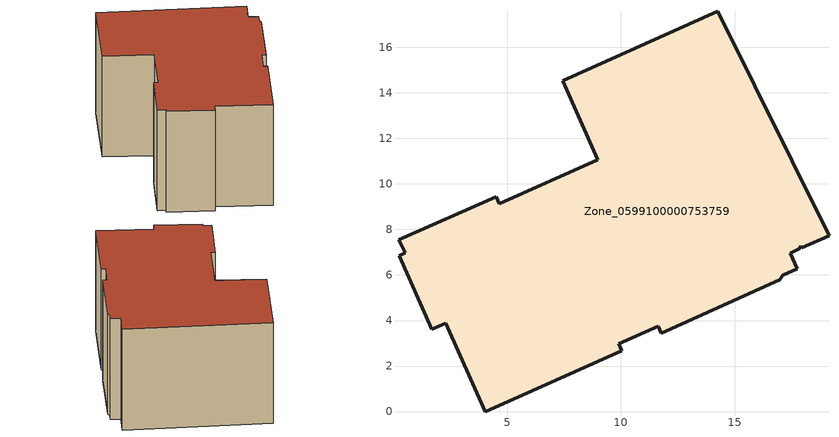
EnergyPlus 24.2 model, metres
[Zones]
Zone_0599100000753759
 floor ground (C_G): 17.11,5.99 16.98,5.8 11.76,3.45 11.63,3.74 9.91,2.97 10.04,2.68 4.05,0 2.3,3.88 1.7,3.62 0.26,6.85 0.52,6.98 0.23,7.54 4.52,9.45 4.66,9.14 8.97,11.05 7.45,14.52 14.25,17.58 19.14,7.72 17.94,7.19 17.91,7.25 17.84,7.14 17.43,6.96 17.74,6.28 z0
 wall outside (C_F): 10.04,2.68 9.91,2.97 11.63,3.74 11.76,3.45 16.98,5.8 17.11,5.99 17.74,6.28 17.43,6.96 17.84,7.14 17.91,7.25 17.94,7.19 19.14,7.72 14.25,17.58 7.45,14.52 8.97,11.05 4.66,9.14 4.52,9.45 0.23,7.54 0.52,6.98 0.26,6.85 1.7,3.62 2.3,3.88 4.05,0 10.04,2.68 z0:8.07
 roof outside (C_R): 16.98,5.8 17.11,5.99 17.74,6.28 17.43,6.96 17.84,7.14 17.91,7.25 17.94,7.19 19.14,7.72 14.25,17.58 7.45,14.52 8.97,11.05 4.66,9.14 4.52,9.45 0.23,7.54 0.52,6.98 0.26,6.85 1.7,3.62 2.3,3.88 4.05,0 10.04,2.68 9.91,2.97 11.63,3.74 11.76,3.45 z8.07
[BUILDING]
Pand.0599100000753759: North Axis=0; Terrain=City; Loads Convergence Tolerance Value=0.04; Temperature Convergence Tolerance Value=0.4; Solar Distribution=FullExterior; Maximum Number of Warmup Days=25; Minimum Number of Warmup Days=1
[Site:Location]
Rotterdam.The.Hague.AP_ZH_NLD Design_Conditions: Latitude=51.96; Longitude=4.45; Time Zone=1; Elevation=-4.5
[SITE:GROUNDTEMPERATURE:BUILDINGSURFACE]
18, 18, 18, 18, 18, 18, 18, 18, 18, 18, 18, 18
[MATERIAL] Thermal Absorptance=0.9; Solar Absorptance=0.7; Visible Absorptance=0.7
Name | Roughness | Thickness | Conductivity | Density | Specific Heat
G.D.2006-2014 | MediumSmooth | 0.15 | 0.06 | 540 | 1210
F.D.2006-2014 | Rough | 0.3 | 0.12 | 1920 | 840
R.D.2006-2014 | MediumRough | 0.2 | 0.08 | 1500 | 1000
[CONSTRUCTION]
C_G: G.D.2006-2014
C_F: F.D.2006-2014
C_R: R.D.2006-2014
[ZONE]
Zone_0599100000753759: Type=1; Multiplier=1; Ceiling Height=Autocalculate; Volume=Autocalculate; Floor Area=autocalculate; Part of Total Floor Area=Yes
[ZONEINFILTRATION:DESIGNFLOWRATE]
Infil_Zone_0599100000753759: Zone or ZoneList or Space or SpaceList=Zone_0599100000753759; Schedule=AlwaysOn; Design Flow Rate Calculation Method=Flow/Area; Flow Rate per Floor Area=0.0021; Constant Term Coefficient=1; Temperature Term Coefficient=0; Velocity Term Coefficient=0; Velocity Squared Term Coefficient=0
[HVACTEMPLATE:ZONE:IDEALLOADSAIRSYSTEM]
Zone_0599100000753759: Maximum Heating Supply Air Temperature=50; Minimum Cooling Supply Air Temperature=13; Maximum Heating Supply Air Humidity Ratio=0.0156; Minimum Cooling Supply Air Humidity Ratio=0.0077; Heating Limit=NoLimit; Cooling Limit=NoLimit; Dehumidification Control Type=ConstantSensibleHeatRatio; Cooling Sensible Heat Ratio=0.7; Dehumidification Setpoint=60; Humidification Control Type=None; Humidification Setpoint=30; Outdoor Air Method=None; Outdoor Air Flow Rate per Person=0.00944; Outdoor Air Flow Rate per Zone Floor Area=0; Outdoor Air Flow Rate per Zone=0; Demand Controlled Ventilation Type=None; Outdoor Air Economizer Type=NoEconomizer; Heat Recovery Type=None; Sensible Heat Recovery Effectiveness=0.7; Latent Heat Recovery Effectiveness=0.65
[ZONECONTROL:THERMOSTAT]
ThermostatControl_Zone_0599100000753759: Zone or ZoneList=Zone_0599100000753759; Control Type Schedule=DualSetpointControlType; Control 1=Thermostat_Zone_0599100000753759; Temperature Difference Between Cutout And Setpoint=0
[THERMOSTATSETPOINT:DUALSETPOINT]
Thermostat_Zone_0599100000753759: Heating Setpoint Temperature Schedule=HeatingSetpoint_Zone_0599100000753759; Cooling Setpoint Temperature Schedule=CoolingSetpoint_Zone_0599100000753759
[SCHEDULE:COMPACT]
HeatingSetpoint_Zone_0599100000753759: Through: 12/31, For: AllDays, Until: 24:00, 21
CoolingSetpoint_Zone_0599100000753759: Through: 12/31, For: AllDays, Until: 24:00, 24
DualSetpointControlType: Through: 12/31, For: AllDays, Until: 24:00, 4
AlwaysOn: Through: 12/31, For: AllDays, Until: 24:00, 1
